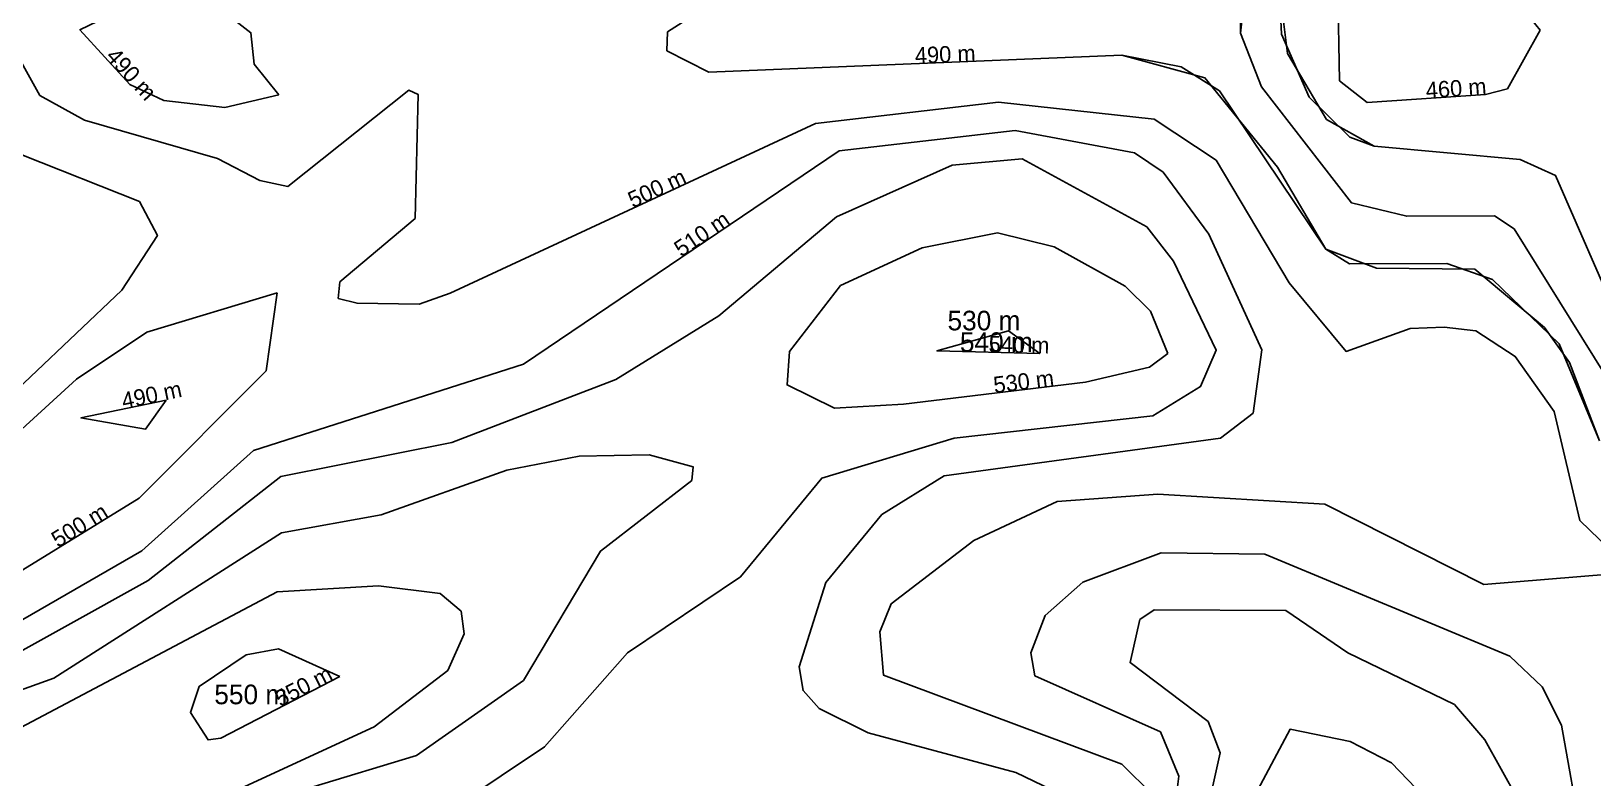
# Model space of a CAD drawing. Extents: x 120.7465 to 120.8269, y 14.0376 to 14.0711.
# Drawn here: x 120.81396 to 120.82222, y 14.04513 to 14.04908 of the extents above; entities that cross this region are included whole.
import ezdxf
from ezdxf.enums import TextEntityAlignment as Align

# ---------------------------------------------------------------- set-up
doc = ezdxf.new("R2010")
doc.units = 0
doc.header["$MEASUREMENT"] = 0
for name, color, linetype in [('Contour_Line_Intermediate', 7, 'Continuous'), ('Contour_Line_Major', 7, 'Continuous'), ('FEATURE_LABEL', 7, 'Continuous'), ('Iso-height_Area', 7, 'Continuous')]:
    doc.layers.add(name, color=color, linetype=linetype)

msp = doc.modelspace()

# ---------------------------------------------------------------- linework, layer by layer
at = {"layer": 'Contour_Line_Intermediate', "color": 36}
for points in [[(120.8181264, 14.04959), (120.8173269, 14.0490789), (120.8173234, 14.0489798), (120.8175456, 14.0488654), (120.8197312, 14.0489562), (120.8200463, 14.0488948), (120.820248, 14.0487679), (120.8208118, 14.0479291), (120.8209371, 14.0478513), (120.821451, 14.0478537), (120.821694, 14.0477686), (120.8220453, 14.0474281), (120.8222596, 14.0469151)], [(120.8203999, 14.0494418), (120.8203604, 14.0490732), (120.8204711, 14.0487883), (120.8209465, 14.0481749), (120.8212395, 14.0481036), (120.8217039, 14.0481052), (120.8218083, 14.0480364), (120.8223486, 14.0471665)], [(120.8219463, 14.0490877), (120.8218302, 14.0492294), (120.8213169, 14.0493011), (120.8209618, 14.0494848), (120.8208741, 14.049306), (120.8208839, 14.0488203), (120.8210292, 14.0487052), (120.8216567, 14.0487484), (120.8217723, 14.0487784), (120.8219463, 14.0490877)], [(120.8223662, 14.0475394), (120.8220271, 14.0483186), (120.8218404, 14.0484045), (120.8210664, 14.0484753), (120.8209375, 14.0485219), (120.8207235, 14.0487337), (120.8205775, 14.0490679), (120.8205646, 14.0493189)], [(120.8152706, 14.0487457), (120.8151408, 14.0489077), (120.8151238, 14.0490748), (120.8149085, 14.0492415), (120.8145546, 14.0492546), (120.8142187, 14.0490911), (120.814483, 14.0488007), (120.8146633, 14.0487154), (120.8149845, 14.0486788), (120.8152706, 14.0487457)], [(120.8195481, 14.044978), (120.8191716, 14.0451597), (120.8183896, 14.0453697), (120.8181305, 14.045497), (120.8180452, 14.0455928), (120.8180241, 14.0457187), (120.818166, 14.0461655), (120.8184611, 14.0465241), (120.8187915, 14.0467287), (120.8202541, 14.0469283), (120.820427, 14.0470616), (120.8204719, 14.0473957), (120.8201914, 14.0480088), (120.8199503, 14.048337), (120.819798, 14.0484393), (120.819167, 14.0485577), (120.8182361, 14.0484494), (120.816565, 14.0473197), (120.815137, 14.0468641), (120.8145456, 14.0463319), (120.81387, 14.0459427)], [(120.8136959, 14.0456853), (120.8145795, 14.0461754), (120.815281, 14.0467266), (120.816187, 14.046906), (120.8170542, 14.047239), (120.8175993, 14.047577), (120.8182219, 14.0481002), (120.8188344, 14.0483743), (120.8192036, 14.0484073), (120.8198636, 14.0480471), (120.8200057, 14.047865), (120.8202315, 14.0473945), (120.8201486, 14.0472016), (120.8198963, 14.0470468), (120.8188452, 14.0469281), (120.8181436, 14.0467177), (120.8177141, 14.0461953), (120.8171152, 14.0457917), (120.8166766, 14.0452954), (120.8159935, 14.0448373)], [(120.8137141, 14.0470244), (120.8144399, 14.0477127), (120.8146285, 14.048002), (120.814533, 14.0481813), (120.8139117, 14.0484284)], [(120.8199747, 14.0473778), (120.8198789, 14.0473054), (120.8195388, 14.0472255), (120.8185768, 14.0471084), (120.8182111, 14.0470871), (120.8179604, 14.0472106), (120.8179739, 14.0473873), (120.818244, 14.0477363), (120.8186757, 14.0479368), (120.8190745, 14.0480155), (120.8193744, 14.0479408), (120.8197489, 14.0477335), (120.8198834, 14.0476013), (120.8199747, 14.0473778)], [(120.8192988, 14.0473778), (120.819132, 14.0474965), (120.8187531, 14.0473902), (120.8192988, 14.0473778)], [(120.8146748, 14.04713), (120.8145652, 14.0469762), (120.8142239, 14.0470358), (120.8146748, 14.04713)], [(120.8124778, 14.045082), (120.81408, 14.0456592), (120.8152856, 14.0464279), (120.8158131, 14.0465224), (120.816478, 14.0467591), (120.8168599, 14.0468333), (120.8172306, 14.0468413), (120.8174637, 14.0467769), (120.8174568, 14.0467048), (120.8169736, 14.0463314), (120.8165651, 14.045646), (120.8159992, 14.0452482), (120.8154399, 14.0450803)], [(120.8221657, 14.0448062), (120.8220583, 14.0454096), (120.821956, 14.0456121), (120.8217855, 14.0457757), (120.8204887, 14.046315), (120.8199408, 14.0463213), (120.819526, 14.0461665), (120.8193258, 14.0459901), (120.8192505, 14.0457927), (120.8192721, 14.0456705), (120.8199363, 14.0453745), (120.8200339, 14.0451403), (120.8200111, 14.0449559)], [(120.8139058, 14.0441543), (120.8144093, 14.0446305), (120.8149313, 14.0450109), (120.8157755, 14.0454013), (120.8161656, 14.045699), (120.8162525, 14.0458934), (120.8162354, 14.0460124), (120.8161241, 14.0461069), (120.8157983, 14.0461471), (120.8152625, 14.046115), (120.8135112, 14.0451898)], [(120.8219128, 14.0448653), (120.8216529, 14.0453328), (120.8214918, 14.0455194), (120.8209276, 14.045792), (120.8205995, 14.0460159), (120.8199022, 14.0460196), (120.8198272, 14.0459681), (120.8197759, 14.0457407), (120.8201885, 14.0454288), (120.8202519, 14.0452638), (120.8201626, 14.044858)], [(120.8155944, 14.045668), (120.8149633, 14.0453407), (120.814897, 14.0453314), (120.8148035, 14.0454764), (120.8148498, 14.0456151), (120.815098, 14.0457827), (120.8152689, 14.0458131), (120.8155944, 14.045668)], [(120.8204096, 14.0449884), (120.8206218, 14.0453883), (120.8209401, 14.0453238), (120.8211585, 14.04521), (120.8216757, 14.0446717)]]:
    msp.add_lwpolyline(points, dxfattribs=at)
at = {"layer": 'Contour_Line_Major', "color": 36}
for points in [[(120.8138369, 14.0490487), (120.8140064, 14.0487434), (120.8142436, 14.0486125), (120.8149463, 14.0484084), (120.8151697, 14.0482925), (120.8153188, 14.0482605), (120.8159583, 14.0487708), (120.8160079, 14.0487481), (120.8159923, 14.0480924), (120.815593, 14.0477555), (120.8155856, 14.0476683), (120.815685, 14.0476431), (120.8160134, 14.0476388), (120.8161783, 14.0476963), (120.8181104, 14.0485937), (120.8190795, 14.0487075), (120.8199036, 14.0486175), (120.820231, 14.0484003), (120.8206179, 14.0477518), (120.8209183, 14.0473876), (120.821258, 14.0475101), (120.8214367, 14.047517), (120.8216043, 14.0474967), (120.8218134, 14.0473612), (120.8220194, 14.0470697), (120.8221546, 14.0464936), (120.8223626, 14.0462934)], [(120.8138369, 14.0490487), (120.8140064, 14.0487434), (120.8142436, 14.0486125), (120.8149463, 14.0484084), (120.8151697, 14.0482925), (120.8153188, 14.0482605), (120.8159583, 14.0487708), (120.8160079, 14.0487481), (120.8159923, 14.0480924), (120.815593, 14.0477555), (120.8155856, 14.0476683), (120.815685, 14.0476431), (120.8160134, 14.0476388), (120.8161783, 14.0476963), (120.8181104, 14.0485937), (120.8190795, 14.0487075), (120.8199036, 14.0486175), (120.820231, 14.0484003), (120.8206179, 14.0477518), (120.8209183, 14.0473876), (120.821258, 14.0475101), (120.8214367, 14.047517), (120.8216043, 14.0474967), (120.8218134, 14.0473612), (120.8220194, 14.0470697), (120.8221546, 14.0464936), (120.8223626, 14.0462934)], [(120.815262, 14.0476979), (120.8145726, 14.0474906), (120.8142011, 14.0472414), (120.8134751, 14.0465799), (120.813111, 14.0460563), (120.8131491, 14.0459945), (120.8133993, 14.0459826), (120.8136716, 14.0460813), (120.8145328, 14.0466116), (120.8152035, 14.047285), (120.815262, 14.0476979)], [(120.815262, 14.0476979), (120.8145726, 14.0474906), (120.8142011, 14.0472414), (120.8134751, 14.0465799), (120.813111, 14.0460563), (120.8131491, 14.0459945), (120.8133993, 14.0459826), (120.8136716, 14.0460813), (120.8145328, 14.0466116), (120.8152035, 14.047285), (120.815262, 14.0476979)], [(120.8223104, 14.0462085), (120.8216476, 14.046154), (120.8208067, 14.0465799), (120.8199231, 14.0466331), (120.81939, 14.0465931), (120.8189485, 14.0463868), (120.8185106, 14.0460523), (120.8184507, 14.0459029), (120.8184705, 14.0456744), (120.8197324, 14.0452027), (120.8198959, 14.0450406), (120.8197918, 14.0448542), (120.8195255, 14.0446424), (120.8182463, 14.0440349), (120.8178594, 14.0437234), (120.817709, 14.0434941), (120.8175535, 14.0425683), (120.8172861, 14.0422711), (120.8157716, 14.0418836), (120.8152563, 14.0415303), (120.8147596, 14.0407167), (120.8145568, 14.0404916), (120.8138392, 14.0400887)], [(120.8223104, 14.0462085), (120.8216476, 14.046154), (120.8208067, 14.0465799), (120.8199231, 14.0466331), (120.81939, 14.0465931), (120.8189485, 14.0463868), (120.8185106, 14.0460523), (120.8184507, 14.0459029), (120.8184705, 14.0456744), (120.8197324, 14.0452027), (120.8198959, 14.0450406), (120.8197918, 14.0448542), (120.8195255, 14.0446424), (120.8182463, 14.0440349), (120.8178594, 14.0437234), (120.817709, 14.0434941), (120.8175535, 14.0425683), (120.8172861, 14.0422711), (120.8157716, 14.0418836), (120.8152563, 14.0415303), (120.8147596, 14.0407167), (120.8145568, 14.0404916), (120.8138392, 14.0400887)], [(120.8155944, 14.045668), (120.8149633, 14.0453407), (120.814897, 14.0453314), (120.8148035, 14.0454764), (120.8148498, 14.0456151), (120.815098, 14.0457827), (120.8152689, 14.0458131), (120.8155944, 14.045668)]]:
    msp.add_lwpolyline(points, dxfattribs=at)
at = {"layer": 'Iso-height_Area', "color": 2}
for points in [[(120.8181264, 14.04959, 490), (120.8173269, 14.0490789, 490), (120.8173234, 14.0489798, 490), (120.8175456, 14.0488654, 490), (120.8197312, 14.0489562, 490), (120.8201715, 14.0488368, 490), (120.8205554, 14.0483638, 490), (120.8208118, 14.0479291, 490), (120.8210795, 14.0478295, 490), (120.8215993, 14.0478242, 490), (120.8219682, 14.0475144, 490), (120.822101, 14.0473293, 490), (120.8222596, 14.0469151, 490)], [(120.8205646, 14.0493189, 470), (120.8206076, 14.0489643, 470), (120.8208143, 14.0486164, 470), (120.8210664, 14.0484753, 470), (120.8218404, 14.0484045, 470), (120.8220271, 14.0483186, 470), (120.8223662, 14.0475394, 470)], [(120.8223486, 14.0471665, 480), (120.8218083, 14.0480364, 480), (120.8217039, 14.0481052, 480), (120.8212395, 14.0481036, 480), (120.8209465, 14.0481749, 480), (120.8204711, 14.0487883, 480), (120.8203604, 14.0490732, 480), (120.8203608, 14.049243, 480)], [(120.8138369, 14.0490487, 500), (120.8140064, 14.0487434, 500), (120.8142436, 14.0486125, 500), (120.8149463, 14.0484084, 500), (120.8151697, 14.0482925, 500), (120.8153188, 14.0482605, 500), (120.8159583, 14.0487708, 500), (120.8160079, 14.0487481, 500), (120.8159923, 14.0480924, 500), (120.815593, 14.0477555, 500), (120.8155856, 14.0476683, 500), (120.815685, 14.0476431, 500), (120.8160134, 14.0476388, 500), (120.8161783, 14.0476963, 500), (120.8181104, 14.0485937, 500), (120.8190795, 14.0487075, 500), (120.8199036, 14.0486175, 500), (120.820231, 14.0484003, 500), (120.8206179, 14.0477518, 500), (120.8209183, 14.0473876, 500), (120.821258, 14.0475101, 500), (120.8214367, 14.047517, 500), (120.8216043, 14.0474967, 500), (120.8218134, 14.0473612, 500), (120.8220194, 14.0470697, 500), (120.8221546, 14.0464936, 500), (120.8223626, 14.0462934, 500)], [(120.8138369, 14.0490487, 500), (120.8140064, 14.0487434, 500), (120.8142436, 14.0486125, 500), (120.8149463, 14.0484084, 500), (120.8151697, 14.0482925, 500), (120.8153188, 14.0482605, 500), (120.8159583, 14.0487708, 500), (120.8160079, 14.0487481, 500), (120.8159923, 14.0480924, 500), (120.815593, 14.0477555, 500), (120.8155856, 14.0476683, 500), (120.815685, 14.0476431, 500), (120.8160134, 14.0476388, 500), (120.8161783, 14.0476963, 500), (120.8181104, 14.0485937, 500), (120.8190795, 14.0487075, 500), (120.8199036, 14.0486175, 500), (120.820231, 14.0484003, 500), (120.8206179, 14.0477518, 500), (120.8209183, 14.0473876, 500), (120.821258, 14.0475101, 500), (120.8214367, 14.047517, 500), (120.8216043, 14.0474967, 500), (120.8218134, 14.0473612, 500), (120.8220194, 14.0470697, 500), (120.8221546, 14.0464936, 500), (120.8223626, 14.0462934, 500)], [(120.81387, 14.0459427, 510), (120.8145456, 14.0463319, 510), (120.815137, 14.0468641, 510), (120.816565, 14.0473197, 510), (120.8182361, 14.0484494, 510), (120.819167, 14.0485577, 510), (120.819798, 14.0484393, 510), (120.8199503, 14.048337, 510), (120.8201914, 14.0480088, 510), (120.8204719, 14.0473957, 510), (120.820427, 14.0470616, 510), (120.8202541, 14.0469283, 510), (120.8187915, 14.0467287, 510), (120.8184611, 14.0465241, 510), (120.818166, 14.0461655, 510), (120.8180241, 14.0457187, 510), (120.8180452, 14.0455928, 510), (120.8181305, 14.045497, 510), (120.8183896, 14.0453697, 510), (120.8191716, 14.0451597, 510), (120.8195481, 14.044978, 510)], [(120.8136959, 14.0456853, 520), (120.8145795, 14.0461754, 520), (120.815281, 14.0467266, 520), (120.816187, 14.046906, 520), (120.8170542, 14.047239, 520), (120.8175993, 14.047577, 520), (120.8182219, 14.0481002, 520), (120.8188344, 14.0483743, 520), (120.8192036, 14.0484073, 520), (120.8198636, 14.0480471, 520), (120.8200057, 14.047865, 520), (120.8202315, 14.0473945, 520), (120.8201486, 14.0472016, 520), (120.8198963, 14.0470468, 520), (120.8188452, 14.0469281, 520), (120.8181436, 14.0467177, 520), (120.8177141, 14.0461953, 520), (120.8171152, 14.0457917, 520), (120.8166766, 14.0452954, 520), (120.8159935, 14.0448373, 520)], [(120.8139117, 14.0484284, 510), (120.814533, 14.0481813, 510), (120.8146285, 14.048002, 510), (120.8144399, 14.0477127, 510), (120.8137141, 14.0470244, 510)], [(120.8124778, 14.045082, 530), (120.81408, 14.0456592, 530), (120.8152856, 14.0464279, 530), (120.8158131, 14.0465224, 530), (120.816478, 14.0467591, 530), (120.8168599, 14.0468333, 530), (120.8172306, 14.0468413, 530), (120.8174637, 14.0467769, 530), (120.8174568, 14.0467048, 530), (120.8169736, 14.0463314, 530), (120.8165651, 14.045646, 530), (120.8159992, 14.0452482, 530), (120.8154399, 14.0450803, 530)], [(120.8223104, 14.0462085, 500), (120.8216476, 14.046154, 500), (120.8208067, 14.0465799, 500), (120.8199231, 14.0466331, 500), (120.81939, 14.0465931, 500), (120.8189485, 14.0463868, 500), (120.8185106, 14.0460523, 500), (120.8184507, 14.0459029, 500), (120.8184705, 14.0456744, 500), (120.8197324, 14.0452027, 500), (120.8198959, 14.0450406, 500), (120.8197918, 14.0448542, 500), (120.8195255, 14.0446424, 500), (120.8182463, 14.0440349, 500), (120.8178594, 14.0437234, 500), (120.817709, 14.0434941, 500), (120.8175535, 14.0425683, 500), (120.8172861, 14.0422711, 500), (120.8157716, 14.0418836, 500), (120.8152563, 14.0415303, 500), (120.8147596, 14.0407167, 500), (120.8145568, 14.0404916, 500), (120.8138392, 14.0400887, 500)], [(120.8223104, 14.0462085, 500), (120.8216476, 14.046154, 500), (120.8208067, 14.0465799, 500), (120.8199231, 14.0466331, 500), (120.81939, 14.0465931, 500), (120.8189485, 14.0463868, 500), (120.8185106, 14.0460523, 500), (120.8184507, 14.0459029, 500), (120.8184705, 14.0456744, 500), (120.8197324, 14.0452027, 500), (120.8198959, 14.0450406, 500), (120.8197918, 14.0448542, 500), (120.8195255, 14.0446424, 500), (120.8182463, 14.0440349, 500), (120.8178594, 14.0437234, 500), (120.817709, 14.0434941, 500), (120.8175535, 14.0425683, 500), (120.8172861, 14.0422711, 500), (120.8157716, 14.0418836, 500), (120.8152563, 14.0415303, 500), (120.8147596, 14.0407167, 500), (120.8145568, 14.0404916, 500), (120.8138392, 14.0400887, 500)], [(120.8221657, 14.0448062, 490), (120.8220583, 14.0454096, 490), (120.821956, 14.0456121, 490), (120.8217855, 14.0457757, 490), (120.8204887, 14.046315, 490), (120.8199408, 14.0463213, 490), (120.819526, 14.0461665, 490), (120.8193258, 14.0459901, 490), (120.8192505, 14.0457927, 490), (120.8192721, 14.0456705, 490), (120.8199363, 14.0453745, 490), (120.8200339, 14.0451403, 490), (120.8200111, 14.0449559, 490)], [(120.8139058, 14.0441543, 540), (120.8144093, 14.0446305, 540), (120.8149313, 14.0450109, 540), (120.8157755, 14.0454013, 540), (120.8161656, 14.045699, 540), (120.8162525, 14.0458934, 540), (120.8162354, 14.0460124, 540), (120.8161241, 14.0461069, 540), (120.8157983, 14.0461471, 540), (120.8152625, 14.046115, 540), (120.8135112, 14.0451898, 540)], [(120.8201626, 14.044858, 480), (120.8202519, 14.0452638, 480), (120.8201885, 14.0454288, 480), (120.8197759, 14.0457407, 480), (120.8198272, 14.0459681, 480), (120.8199022, 14.0460196, 480), (120.8205995, 14.0460159, 480), (120.8209276, 14.045792, 480), (120.8214918, 14.0455194, 480), (120.8216529, 14.0453328, 480), (120.8219128, 14.0448653, 480)], [(120.8216757, 14.0446717, 470), (120.8211585, 14.04521, 470), (120.8209401, 14.0453238, 470), (120.8206218, 14.0453883, 470), (120.8204096, 14.0449884, 470)]]:
    msp.add_polyline3d(points, dxfattribs=at)
at = {"layer": 'Iso-height_Area', "color": 60}
msp.add_polyline3d([(120.8219463, 14.0490877, 0), (120.8218302, 14.0492294, 0), (120.8213169, 14.0493011, 0), (120.8209618, 14.0494848, 0), (120.8208741, 14.049306, 0), (120.8208839, 14.0488203, 0), (120.8210292, 14.0487052, 0), (120.8216567, 14.0487484, 0), (120.8217723, 14.0487784, 0), (120.8219463, 14.0490877, 0)], close=True, dxfattribs=at)
at = {"layer": 'Iso-height_Area', "color": 2}
for points in [[(120.8152706, 14.0487457, 0), (120.8151408, 14.0489077, 0), (120.8151238, 14.0490748, 0), (120.8149085, 14.0492415, 0), (120.8145546, 14.0492546, 0), (120.8142187, 14.0490911, 0), (120.814483, 14.0488007, 0), (120.8146633, 14.0487154, 0), (120.8149845, 14.0486788, 0), (120.8152706, 14.0487457, 0)], [(120.8199747, 14.0473778, 530), (120.8198789, 14.0473054, 530), (120.8195388, 14.0472255, 530), (120.8185768, 14.0471084, 530), (120.8182111, 14.0470871, 530), (120.8179604, 14.0472106, 530), (120.8179739, 14.0473873, 530), (120.818244, 14.0477363, 530), (120.8186757, 14.0479368, 530), (120.8190745, 14.0480155, 530), (120.8193744, 14.0479408, 530), (120.8197489, 14.0477335, 530), (120.8198834, 14.0476013, 530), (120.8199747, 14.0473778, 530)], [(120.815262, 14.0476979, 0), (120.8145726, 14.0474906, 0), (120.8142011, 14.0472414, 0), (120.8134751, 14.0465799, 0), (120.813111, 14.0460563, 0), (120.8131491, 14.0459945, 0), (120.8133993, 14.0459826, 0), (120.8136716, 14.0460813, 0), (120.8145328, 14.0466116, 0), (120.8152035, 14.047285, 0), (120.815262, 14.0476979, 0)], [(120.815262, 14.0476979, 0), (120.8145726, 14.0474906, 0), (120.8142011, 14.0472414, 0), (120.8134751, 14.0465799, 0), (120.813111, 14.0460563, 0), (120.8131491, 14.0459945, 0), (120.8133993, 14.0459826, 0), (120.8136716, 14.0460813, 0), (120.8145328, 14.0466116, 0), (120.8152035, 14.047285, 0), (120.815262, 14.0476979, 0)], [(120.8192988, 14.0473778, 540), (120.819132, 14.0474965, 540), (120.8187531, 14.0473902, 540), (120.8192988, 14.0473778, 540)], [(120.8146748, 14.04713, 0), (120.8142239, 14.0470358, 0), (120.8145652, 14.0469762, 0), (120.8146748, 14.04713, 0)], [(120.8155944, 14.045668, 550), (120.8149633, 14.0453407, 550), (120.814897, 14.0453314, 550), (120.8148035, 14.0454764, 550), (120.8148498, 14.0456151, 550), (120.815098, 14.0457827, 550), (120.8152689, 14.0458131, 550), (120.8155944, 14.045668, 550)], [(120.8155944, 14.045668, 550), (120.8149633, 14.0453407, 550), (120.814897, 14.0453314, 550), (120.8148035, 14.0454764, 550), (120.8148498, 14.0456151, 550), (120.815098, 14.0457827, 550), (120.8152689, 14.0458131, 550), (120.8155944, 14.045668, 550)]]:
    msp.add_polyline3d(points, close=True, dxfattribs=at)

# ---------------------------------------------------------------- texts
at = {"layer": 'FEATURE_LABEL', "color": 18}
for s, rotation, p in [('490 m', 312.3, (120.8143508, 14.0489459)), ('490 m', 2.4, (120.8186384, 14.0489108)), ('460 m', 3.9, (120.821343, 14.0487268)), ('500 m', 24.9, (120.8171443, 14.048145)), ('500 m', 24.9, (120.8171443, 14.048145)), ('510 m', 34.1, (120.8174006, 14.0478845)), ('540 m', 358.7, (120.819026, 14.047384)), ('490 m', 11.8, (120.8144494, 14.0470829)), ('530 m', 6.9, (120.8190578, 14.0471669)), ('500 m', 31.6, (120.8141022, 14.0463464)), ('500 m', 31.6, (120.8141022, 14.0463464)), ('550 m', 27.4, (120.8152789, 14.0455043)), ('550 m', 27.4, (120.8152789, 14.0455043))]:
    msp.add_text(s, height=0.00008651, rotation=rotation, dxfattribs=at).set_placement(p)
for s, p in [('530 m', (120.8190023, 14.0475513, 530)), ('540 m', (120.8190679, 14.0474371, 540)), ('550 m', (120.8151226, 14.0455722, 550)), ('550 m', (120.8151226, 14.0455722, 550))]:
    msp.add_text(s, height=0.00010382, dxfattribs=at).set_placement(p, align=Align.MIDDLE_CENTER)

doc.saveas('drawing.dxf')
